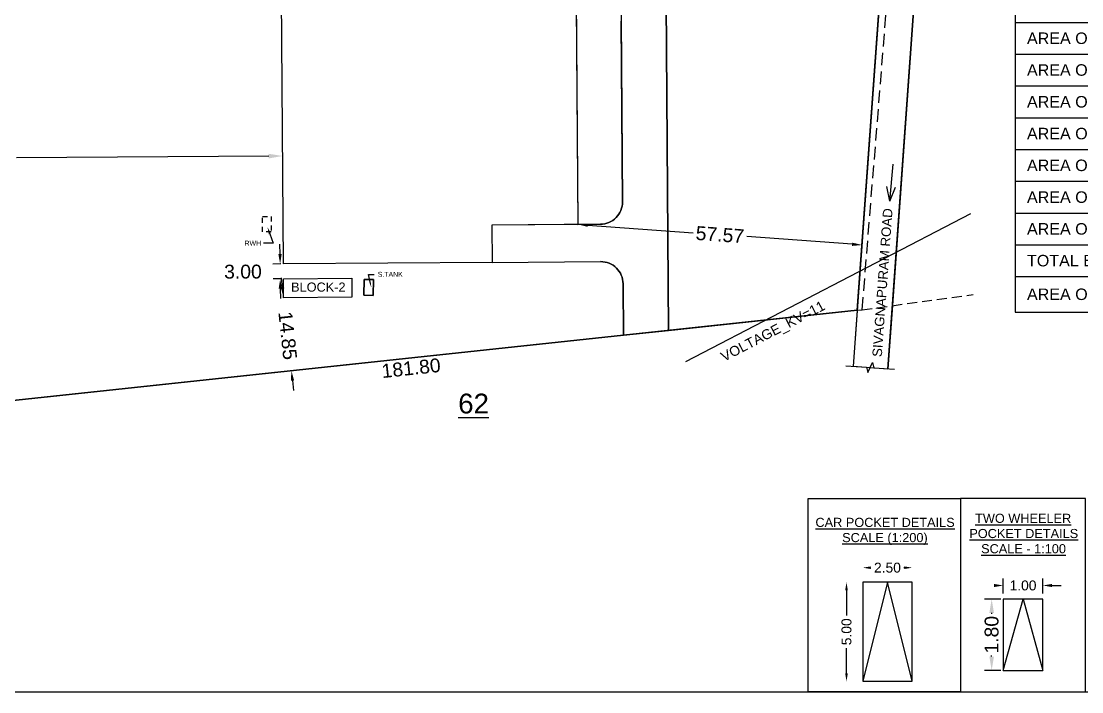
# Model space of a CAD drawing. Header units: metres. Extents: x 3715 to 4596, y 2418 to 2709.
# Drawn here: x 3739.68 to 3766.47, y 2579.46 to 2596.39 of the extents above; entities that cross this region are included whole.
import ezdxf
from ezdxf import colors
from ezdxf.entities.mleader import LeaderData, LeaderLine
from ezdxf.math import Vec2, Vec3

# ---------------------------------------------------------------- set-up
doc = ezdxf.new("R2010")
doc.units = ezdxf.units.M
doc.header["$MEASUREMENT"] = 0
doc.linetypes.add('HIDDEN', pattern=[9.525, 6.35, -3.175])
doc.linetypes.add('HIDDEN2', pattern=[0.1875, 0.125, -0.0625])
doc.styles.add('Annotative', font='arial.ttf')
doc.styles.get("Standard").update_dxf_attribs({"font": 'arial.ttf'})
doc.linetypes.add('POWER', pattern='A,5,-0.2,[131,ltypeshp.shx,S=0.2,R=0,X=-0.2,Y=0],-0.4,[131,ltypeshp.shx,S=0.2,R=180,X=0.2,Y=0],-0.4,[131,ltypeshp.shx,S=0.2,R=0,X=-0.2,Y=0],-0.4,[131,ltypeshp.shx,S=0.2,R=180,X=0.2,Y=0],-0.4,[131,ltypeshp.shx,S=0.2,R=0,X=-0.2,Y=0],-0.4,[131,ltypeshp.shx,S=0.2,R=180,X=0.2,Y=0],-0.2', length=7.4)
doc.dimstyles.new('200', dxfattribs={"dimtxt": 0.25, "dimasz": 0.2, "dimexe": 0.18, "dimexo": 0.0625, "dimgap": 0.09, "dimtad": 0, "dimlfac": 2, "dimzin": 0, "dimdsep": 46, "dimtxsty": 'Standard', "dimcen": 0.09, "dimse1": 1, "dimse2": 1, "dimsd1": 1, "dimsd2": 1, "dimadec": 0, "dimazin": 0, "dimtfac": 1, "dimtofl": 0, "dimtmove": 2, "dimatfit": 3, "dimfxl": 0, "dimtolj": 1, "dimtzin": 0, "dimarcsym": 0})
doc.dimstyles.new('800', dxfattribs={"dimtxt": 0.35, "dimasz": 0.35, "dimexe": 0.18, "dimexo": 0.0625, "dimgap": 0.09, "dimtad": 0, "dimlfac": 8, "dimzin": 0, "dimdsep": 46, "dimtxsty": 'Standard', "dimcen": 0.09, "dimse1": 1, "dimse2": 1, "dimsd1": 1, "dimsd2": 1, "dimadec": 0, "dimazin": 0, "dimtfac": 1, "dimtofl": 0, "dimtmove": 2, "dimatfit": 3, "dimfxl": 0, "dimtolj": 1, "dimtzin": 0, "dimarcsym": 0})

# ---------------------------------------------------------------- blocks, each defined once
blk = doc.blocks.new('*D576')
at = {"color": 0, "insert": (3749.524, 2587.631), "char_height": 0.35, "attachment_point": 5, "rotation": 6.1009}
blk.add_mtext('\\A1;181.80', dxfattribs=at)
blk = doc.blocks.new('*D574')
at = {"color": 0, "insert": (3761.922, 2601.518), "char_height": 0.35, "attachment_point": 5, "rotation": 85.8635}
blk.add_mtext('\\A1;199.60', dxfattribs=at)
blk = doc.blocks.new('*T591')
at = {"color": 0, "linetype": 'ByBlock', "lineweight": -2}
for p, q in [((0, 0), (13.64, 0)), ((0, 0), (0, -8.928)), ((13.64, 0), (13.64, -8.928)), ((0, -0.814), (13.64, -0.814)), ((9.104, -0.814), (9.104, -8.928)), ((11.434, -0.814), (11.434, -8.928)), ((0, -1.616), (13.64, -1.616)), ((0, -2.418), (13.64, -2.418)), ((0, -3.22), (13.64, -3.22)), ((0, -4.022), (13.64, -4.022)), ((0, -4.825), (13.64, -4.825)), ((0, -5.627), (13.64, -5.627)), ((0, -6.429), (13.64, -6.429)), ((0, -7.231), (13.64, -7.231)), ((0, -8.034), (13.64, -8.034)), ((0, -8.928), (13.64, -8.928))]:
    blk.add_line(p, q, dxfattribs=at)
at = {"color": 0, "insert": (6.82, -0.407), "char_height": 0.29896, "width": 13.52092, "attachment_point": 5}
blk.add_mtext('AREA DETAILS', dxfattribs=at)
at = {"color": 0, "style": 'Annotative'}
for s, insert, char_height, width, attachment_point in [('{\\fArial Baltic|b0|i0|c186|p34;A}REA', (4.552, -1.215), 0.29041, 8.98465, 5), ('SQFT', (10.269, -1.215), 0.2904, 2.20989, 5), ('SQMT', (12.537, -1.215), 0.2904, 2.08726, 5), ("{\\fArial Baltic|b0|i0|c186|p34;AREA\\fArial Baltic|b0|i0|c0|p34; OF PARTY'S SITE}", (0.3, -2.017), 0.29041, 8.50421, 4), ('757761.32', (11.234, -2.017), 0.2904, 1.92945, 6), ('70398.33', (13.44, -2.017), 0.2904, 1.80681, 6), ('AREA OF PRO. BUILDING IN GF IN BLOCK-1', (0.3, -2.819), 0.29041, 8.50421, 4), ('87415.98', (11.234, -2.819), 0.2904, 1.92945, 6), ('8121.21', (13.44, -2.819), 0.2904, 1.80681, 6), ('AREA OF PRO. BUILDING IN GF IN BLOCK-2', (0.3, -3.621), 0.29041, 8.50421, 4), ('565.97', (11.234, -3.621), 0.2904, 1.92945, 6), ('52.58', (13.44, -3.621), 0.2904, 1.80681, 6), ('AREA OF PRO. BUILDING IN GF IN BLOCK-3', (0.3, -4.424), 0.29041, 8.50421, 4), ('716.01', (11.234, -4.424), 0.2904, 1.92945, 6), ('66.52', (13.44, -4.424), 0.2904, 1.80681, 6), ('AREA OF PRO. BUILDING IN GF IN BLOCK-4', (0.3, -5.226), 0.29041, 8.50421, 4), ('7653.68', (11.234, -5.226), 0.2904, 1.92945, 6), ('711.05', (13.44, -5.226), 0.2904, 1.80681, 6), ('AREA OF PRO. BUILDING IN GF IN BLOCK-5', (0.3, -6.028), 0.29041, 8.50421, 4), ('6740.36', (11.234, -6.028), 0.2904, 1.92945, 6), ('626.20', (13.44, -6.028), 0.2904, 1.80681, 6), ('AREA OF PRO. BUILDING IN GF IN BLOCK-6', (0.3, -6.83), 0.29041, 8.50421, 4), ('14518.58', (11.234, -6.83), 0.2904, 1.92945, 6), ('1348.82', (13.44, -6.83), 0.2904, 1.80681, 6), ('TOTAL BUILDUP AREA', (0.3, -7.632), 0.29041, 8.50421, 4), ('117610.58', (11.234, -7.632), 0.2904, 1.92945, 6), ('10926.38', (13.44, -7.632), 0.2904, 1.80681, 6), ('AREA OF OPEN TO SKY IN GF', (0.3, -8.481), 0.29041, 8.50421, 4), ('640150.74', (11.234, -8.481), 0.2904, 1.92945, 6), ('59471.95', (13.44, -8.481), 0.2904, 1.80681, 6)]:
    blk.add_mtext(s, dxfattribs=dict(at, insert=insert, char_height=char_height, width=width, attachment_point=attachment_point))
blk = doc.blocks.new('*D599')
at = {"color": 0, "lineweight": -2}
for p, q in [((3746.278, 2589.658), (3746.251, 2589.907)), ((3746.528, 2587.315), (3746.555, 2587.067))]:
    blk.add_line(p, q, dxfattribs=at)
at = {"color": 0}
for points in [[(3746.319, 2589.663), (3746.236, 2589.654), (3746.304, 2589.41)], [(3746.57, 2587.32), (3746.487, 2587.311), (3746.502, 2587.564)]]:
    blk.add_solid(points, dxfattribs=at)
at = {"color": 0, "insert": (3746.407, 2588.452), "char_height": 0.35, "attachment_point": 5, "rotation": 276.1009}
blk.add_mtext('\\A1;14.85', dxfattribs=at)
blk = doc.blocks.new('*D600')
at = {"color": 0, "lineweight": -2}
for p, q in [((3746.214, 2590.511), (3746.212, 2590.761)), ((3746.236, 2590.261), (3746.036, 2590.259)), ((3746.238, 2589.886), (3746.038, 2589.884)), ((3746.22, 2589.636), (3746.222, 2589.386))]:
    blk.add_line(p, q, dxfattribs=at)
at = {"color": 0}
for points in [[(3746.256, 2590.511), (3746.172, 2590.51), (3746.216, 2590.261)], [(3746.262, 2589.636), (3746.179, 2589.635), (3746.218, 2589.886)]]:
    blk.add_solid(points, dxfattribs=at)
at = {"color": 0, "insert": (3745.277, 2590.066), "char_height": 0.35, "attachment_point": 5, "rotation": 0.1}
blk.add_mtext('\\A1;3.00', dxfattribs=at)
blk = doc.blocks.new('*D602')
at = {"color": 0, "lineweight": -2}
for p, q in [((3753.987, 2591.241), (3756.647, 2591.049)), ((3760.665, 2590.758), (3758.005, 2590.951))]:
    blk.add_line(p, q, dxfattribs=at)
at = {"color": 0}
for points in [[(3753.99, 2591.283), (3753.984, 2591.2), (3753.737, 2591.259)], [(3760.668, 2590.8), (3760.662, 2590.717), (3760.915, 2590.74)]]:
    blk.add_solid(points, dxfattribs=at)
at = {"color": 0, "insert": (3757.326, 2591), "char_height": 0.35, "attachment_point": 5, "rotation": 355.8635}
blk.add_mtext('\\A1;57.57', dxfattribs=at)
blk = doc.blocks.new('*D621')
at = {"color": 0, "lineweight": -2}
for p, q in [((3764.418, 2581.8), (3764.009, 2581.8)), ((3764.189, 2581.45), (3764.189, 2581.428)), ((3764.189, 2580.35), (3764.189, 2580.373)), ((3764.418, 2580), (3764.009, 2580))]:
    blk.add_line(p, q, dxfattribs=at)
at = {"color": 0}
for points in [[(3764.131, 2581.45), (3764.248, 2581.45), (3764.189, 2581.8)], [(3764.131, 2580.35), (3764.248, 2580.35), (3764.189, 2580)]]:
    blk.add_solid(points, dxfattribs=at)
at = {"color": 0, "insert": (3764.189, 2580.9), "char_height": 0.35, "attachment_point": 5, "rotation": 90}
blk.add_mtext('\\A1;1.80', dxfattribs=at)
blk = doc.blocks.new('*D630')
at = {"color": 0, "lineweight": -2}
for p, q in [((3745.928, 2592.985), (3739.556, 2592.938)), ((3731.583, 2592.88), (3737.956, 2592.927))]:
    blk.add_line(p, q, dxfattribs=at)
at = {"color": 0}
for points in [[(3745.928, 2593.043), (3745.929, 2592.926), (3746.278, 2592.987)], [(3731.583, 2592.939), (3731.583, 2592.822), (3731.233, 2592.878)]]:
    blk.add_solid(points, dxfattribs=at)
at = {"color": 0, "insert": (3738.756, 2592.932), "char_height": 0.35, "attachment_point": 5, "rotation": 0.4172}
blk.add_mtext('\\A1;120.37', dxfattribs=at)
blk = doc.blocks.new('*D639')
at = {"color": 0, "lineweight": -2}
for p, q in [((3761.132, 2582.593), (3761.14, 2582.593)), ((3761.982, 2582.593), (3761.973, 2582.593))]:
    blk.add_line(p, q, dxfattribs=at)
at = {"color": 0}
for points in [[(3761.132, 2582.626), (3761.132, 2582.56), (3760.932, 2582.593)], [(3761.982, 2582.626), (3761.982, 2582.56), (3762.182, 2582.593)]]:
    blk.add_solid(points, dxfattribs=at)
at = {"color": 0, "insert": (3761.557, 2582.593), "char_height": 0.25, "attachment_point": 5}
blk.add_mtext('\\A1;2.50', dxfattribs=at)
blk = doc.blocks.new('*D640')
at = {"color": 0, "lineweight": -2}
for p, q in [((3760.523, 2582.025), (3760.523, 2581.389)), ((3760.523, 2579.925), (3760.523, 2580.561))]:
    blk.add_line(p, q, dxfattribs=at)
at = {"color": 0}
for points in [[(3760.489, 2582.025), (3760.556, 2582.025), (3760.523, 2582.225)], [(3760.489, 2579.925), (3760.556, 2579.925), (3760.523, 2579.725)]]:
    blk.add_solid(points, dxfattribs=at)
at = {"color": 0, "insert": (3760.523, 2580.975), "char_height": 0.25, "attachment_point": 5, "rotation": 90}
blk.add_mtext('\\A1;5.00', dxfattribs=at)

msp = doc.modelspace()

# ---------------------------------------------------------------- linework, layer by layer
for p, q in [((3763.67963, 2616.84195), (3761.5658, 2587.61365)), ((3763.67963, 2616.84195), (3761.68118, 2589.20906)), ((3762.59513, 2613.97671), (3760.79541, 2589.0917)), ((3756.02749, 2588.58208), (3755.88075, 2608.72671)), ((3754.86397, 2591.83001), (3754.83074, 2596.38954)), ((3761.62047, 2591.84562), (3761.70182, 2592.77948)), ((3761.62047, 2591.84562), (3761.54536, 2592.22027)), ((3761.62047, 2591.84562), (3761.75923, 2592.20163)), ((3753.73741, 2591.25929), (3754.30539, 2591.26342)), ((3751.56893, 2590.29951), (3754.31247, 2590.31949)), ((3754.88852, 2588.46034), (3754.87906, 2589.76109)), ((3738.19912, 2586.67649), (3760.79541, 2589.0917)), ((3764.48093, 2581.94352), (3764.48093, 2582.32352)), ((3765.48093, 2581.94352), (3765.48093, 2582.32352)), ((3765.71093, 2582.14352), (3765.94093, 2582.14352)), ((3764.48093, 2580.00049), (3764.98093, 2581.80049)), ((3764.98093, 2581.80049), (3765.48093, 2580.00049))]:
    msp.add_line(p, q)
at = {"ltscale": 0.1}
for p, q in [((3761.5658, 2587.61365), (3763.67963, 2616.84195)), ((3760.79541, 2589.0917), (3760.69308, 2587.67677)), ((3761.68118, 2589.20906), (3761.5658, 2587.61365))]:
    msp.add_line(p, q, dxfattribs=at)
at = {"linetype": 'HIDDEN', "ltscale": 0.05}
msp.add_line((3760.9197, 2589.10498), (3762.92468, 2613.97884), dxfattribs=at)
at = {"linetype": 'POWER', "ltscale": 0.25}
msp.add_line((3763.65783, 2591.52769), (3756.45326, 2587.79179), dxfattribs=at)
at = {"linetype": 'HIDDEN', "ltscale": 0.04}
msp.add_line((3760.9197, 2589.10498), (3763.71868, 2589.48753), dxfattribs=at)
at = {"linetype": 'HIDDEN', "ltscale": 4}
msp.add_line((3760.79541, 2589.0917), (3760.9197, 2589.10498), dxfattribs=at)
for points in [[(3717.5784, 2579.46012), (3800.28353, 2579.46012), (3800.28353, 2627.46012), (3717.5784, 2627.46012)], [(3760.69308, 2587.67677), (3761.5658, 2587.61365), (3763.67963, 2616.84195), (3762.80695, 2616.90563), (3760.69308, 2587.67677)], [(3753.6808, 2599.03334), (3753.73741, 2591.25928), (3751.56206, 2591.24344), (3751.56893, 2590.29951), (3746.29824, 2590.26113), (3746.16697, 2608.2869), (3751.43767, 2608.32528), (3751.44454, 2607.38135), (3753.6199, 2607.39719), (3753.67653, 2599.62038), (3753.86555, 2599.62176), (3753.86472, 2599.73527), (3754.92515, 2599.74299), (3754.93108, 2598.92883), (3753.87065, 2598.92111), (3753.86982, 2599.03472)], [(3746.30097, 2589.88614), (3748.02592, 2589.8987), (3748.02939, 2589.42246), (3746.30443, 2589.4099)], [(3763.40202, 2579.46012), (3759.55007, 2579.46012), (3759.55007, 2584.34241), (3763.40202, 2584.34241)], [(3766.55689, 2584.34241), (3763.40202, 2584.34241), (3763.40202, 2579.46012), (3766.55689, 2579.46012)], [(3764.48093, 2580.00049), (3765.48093, 2580.00049), (3765.48093, 2581.80049), (3764.48093, 2581.80049)]]:
    msp.add_lwpolyline(points, close=True)
at = {"ltscale": 400}
msp.add_lwpolyline([(3727.91347, 2585.31779), (3720.24628, 2589.93479), (3719.48832, 2605.14091), (3718.59863, 2612.66348), (3733.67416, 2613.52282), (3754.5453, 2613.92449), (3762.59513, 2613.97671), (3760.79541, 2589.0917), (3738.19912, 2586.67649), (3727.91347, 2585.31779)], close=True, dxfattribs=at)
msp.add_lwpolyline([(3734.04899, 2609.39624), (3754.17427, 2609.54277, -0.41634766), (3754.74087, 2608.98028), (3754.74087, 2608.90775, -0.41208239), (3754.18247, 2608.34527), (3751.43767, 2608.32528), (3751.44454, 2607.38108), (3751.44454, 2607.38108), (3754.19213, 2607.40134, -0.41640166), (3754.75461, 2606.84293), (3754.86397, 2591.83001, -0.41431541), (3754.30539, 2591.26342), (3751.56206, 2591.24317), (3751.56893, 2590.29951), (3754.31247, 2590.31949, -0.41421498), (3754.87906, 2589.76109), (3754.88852, 2588.46034), (3756.02749, 2588.58208), (3755.88075, 2608.72671, -0.41421428), (3756.43914, 2609.2933), (3762.25948, 2609.33568), (3762.34204, 2610.47726), (3734.04262, 2610.27122, -0.41421327)], format="xyb")
msp.add_lwpolyline([(3756.02749, 2588.58208), (3760.79541, 2589.0917), (3762.25948, 2609.33568), (3756.43914, 2609.2933, 0.41421428), (3755.88075, 2608.72671), (3756.02749, 2588.58208)], format="xyb", close=True)
at = {"ltscale": 0.1}
for points in [[(3746.16697, 2608.2869), (3751.43767, 2608.32528), (3751.44454, 2607.38135), (3753.6199, 2607.39719), (3753.73741, 2591.25928), (3751.56206, 2591.24344), (3751.56893, 2590.29951), (3746.29824, 2590.26113), (3746.16697, 2608.2869)], [(3746.30097, 2589.88614), (3748.02592, 2589.8987), (3748.02939, 2589.42246), (3746.30443, 2589.4099)]]:
    msp.add_lwpolyline(points, close=True, dxfattribs=at)
at = {"linetype": 'HIDDEN2'}
msp.add_lwpolyline([(3745.77265, 2591.07656), (3745.77265, 2591.45825), (3745.99163, 2591.45825), (3745.99163, 2591.07656)], close=True, dxfattribs=at)
at = {"ltscale": 300}
msp.add_lwpolyline([(3748.33181, 2589.47033), (3748.33931, 2589.86814), (3748.57144, 2589.86507), (3748.56394, 2589.46725)], close=True, dxfattribs=at)
at = {"linetype": 'ByBlock'}
msp.add_lwpolyline([(3748.33931, 2589.86814), (3748.33181, 2589.47033), (3748.56394, 2589.46725), (3748.57144, 2589.86507)], close=True, dxfattribs=at)
at = {"linetype": 'Continuous', "ltscale": 0.1}
msp.add_lwpolyline([(3760.50607, 2587.69029), (3761.02688, 2587.65263), (3761.06434, 2587.52079), (3761.17643, 2587.77094), (3761.21389, 2587.6391), (3761.7347, 2587.60144)], dxfattribs=at)
at = {"ltscale": 5}
msp.add_lwpolyline([(3762.18157, 2579.72496), (3762.18157, 2582.22496), (3760.93157, 2582.22496), (3760.93157, 2579.72496)], close=True, dxfattribs=at)
msp.add_lwpolyline([(3762.18157, 2579.72496), (3761.55657, 2582.22496), (3760.93157, 2579.72496), (3762.18157, 2579.72496)], dxfattribs=at)
for centre, start, end in [((3754.30149, 2591.82591), 270.397208, 0.41758), ((3754.31657, 2589.757), 0.416947, 90.417224)]:
    msp.add_arc(centre, 0.5625, start, end)
msp.add_open_spline([(3754.83074, 2596.38954), (3754.83073, 2596.38965), (3754.83072, 2596.38976), (3754.83072, 2596.38987)], degree=3)
for points in [[(3764.25093, 2582.18185), (3764.25093, 2582.10518), (3764.48093, 2582.14352)], [(3765.71093, 2582.18185), (3765.71093, 2582.10518), (3765.48093, 2582.14352)]]:
    msp.add_solid(points)

# ---------------------------------------------------------------- block references
msp.add_blockref('*T591', (3764.7818, 2597.97511))

# ---------------------------------------------------------------- texts
for s, width, insert, char_height, attachment_point, rotation in [('SIVAGNAPURAM ROAD', 6.5938788, (3761.4493, 2591.67651), 0.24, 3, 85.791828), ('VOLTAGE_KV=11', 38.1783718, (3757.31446, 2588.00945), 0.25, 1, 27.40886)]:
    msp.add_mtext_dynamic_manual_height_columns(s, width=width, gutter_width=1, heights=[0], dxfattribs=dict(insert=insert, char_height=char_height, attachment_point=attachment_point, rotation=rotation))
at = {"char_height": 0.23, "attachment_point": 1}
for s, width, insert in [('BLOCK-2', 35.5827369, (3746.49305, 2589.79258)), ('{\\W4.13787;\\L \\W1;TWO WHEELER \\P{\\W2.502546; }POCKET DETAILS\\P{\\W5.83295; }SCALE - 1:100}', 3.1548749, (3763.40202, 2583.95441))]:
    msp.add_mtext_dynamic_manual_height_columns(s, width=width, gutter_width=1, heights=[0], dxfattribs=dict(at, insert=insert))
at = {"ltscale": 0.1, "attachment_point": 1}
for s, width, heights, insert, char_height in [('{\\L62}', 21.8936767, [4.55008], (3750.71429, 2586.98721), 0.5), ('{\\W6.94736;\\L  \\W1;CAR POCKET DETAILS\\P\\W7.1512;   \\W1;SCALE (1:200)}', 5.9652809, [0], (3758.49785, 2583.85188), 0.23)]:
    msp.add_mtext_dynamic_manual_height_columns(s, width=width, gutter_width=1, heights=heights, dxfattribs=dict(at, insert=insert, char_height=char_height))
at = {"insert": (3764.98093, 2582.14352), "char_height": 0.25, "attachment_point": 5}
msp.add_mtext('\\A1;1.00', dxfattribs=at)

# ---------------------------------------------------------------- dimensions: what is measured, and where the dimension line sits
for p1, distance, picture, middle in [((3762.59513, 2613.97671), 0.22709, '*D574', (3761.92176, 2601.51782)), ((3738.19912, 2586.67649), -0.25416, '*D576', (3749.52427, 2587.63138))]:
    dim = msp.add_aligned_dim(p1=p1, p2=(3760.79541, 2589.0917), distance=distance, dimstyle='800')
    dim.commit()
    dim.dimension.update_dxf_attribs({"geometry": picture, "text_midpoint": middle})
for p1, p2, distance, override, picture, middle in [((3731.23219, 2592.99839), (3746.27751, 2593.10795), -0.12076, {"dimsd1": 0, "dimsd2": 0}, '*D630', (3738.75573, 2592.93241)), ((3753.73741, 2591.25928), (3760.91463, 2590.74021), 0, {"dimasz": 0.25, "dimsd1": 0, "dimsd2": 0}, '*D602', (3757.32602, 2590.99975))]:
    dim = msp.add_aligned_dim(p1=p1, p2=p2, distance=distance, dimstyle='800', override=override)
    dim.commit()
    dim.dimension.update_dxf_attribs({"geometry": picture, "text_midpoint": middle})
dim = msp.add_aligned_dim(p1=(3746.29824, 2590.26113), p2=(3746.30097, 2589.88614), distance=-0.08257, dimstyle='800', override={"dimasz": 0.25, "dimse1": 0, "dimse2": 0, "dimsd1": 0, "dimsd2": 0})
dim.commit()
dim.dimension.update_dxf_attribs({"geometry": '*D600', "text_midpoint": (3745.27678, 2590.06618), "text_rotation": 0.1})
dim = msp.add_linear_dim(base=(3746.50174, 2587.56392), p1=(3746.30443, 2589.4099), p2=(3746.50174, 2587.56392), angle=276.100898, dimstyle='800', override={"dimasz": 0.25, "dimsd1": 0, "dimsd2": 0})
dim.commit()
dim.dimension.update_dxf_attribs({"geometry": '*D599', "text_midpoint": (3746.40686, 2588.45166), "dimtype": 161})
dim = msp.add_linear_dim(base=(3762.18157, 2582.59288), p1=(3760.93157, 2582.22496), p2=(3762.18157, 2582.22496), dimstyle='200', override={"dimsd1": 0, "dimsd2": 0})
dim.commit()
dim.dimension.update_dxf_attribs({"geometry": '*D639', "text_midpoint": (3761.55657, 2582.59288), "dimtype": 160})
dim = msp.add_linear_dim(base=(3760.52274, 2579.72496), p1=(3760.93157, 2582.22496), p2=(3760.93157, 2579.72496), angle=90, dimstyle='200', override={"dimsd1": 0, "dimsd2": 0})
dim.commit()
dim.dimension.update_dxf_attribs({"geometry": '*D640', "text_midpoint": (3760.52274, 2580.97496)})
dim = msp.add_linear_dim(base=(3764.18921, 2580.00049), p1=(3764.48093, 2581.80049), p2=(3764.48093, 2580.00049), angle=270, text='1.80', dimstyle='800', override={"dimse1": 0, "dimse2": 0, "dimsd1": 0, "dimsd2": 0, "dimfxlon": 0})
dim.commit()
dim.dimension.update_dxf_attribs({"geometry": '*D621', "text_midpoint": (3764.18921, 2580.90049), "dimtype": 161})

# ---------------------------------------------------------------- leaders
ml = msp.add_multileader_mtext('Standard')
ml.set_content('RWH', color=256)
ml.set_leader_properties()
ml.build(insert=Vec2(0, 0))
ml.multileader.update_dxf_attribs({"dogleg_length": 0.36, "arrow_head_size": 0.18})
ctx = ml.context
ctx.base_point, ctx.char_height, ctx.arrow_head_size, ctx.landing_gap_size, ctx.plane_origin = Vec3(3745.22805, 2590.78584), 0.125, 0.18, 0.09, Vec3(3744.94393, 2592.16223)
notes = []
notes.append((ctx, [(0, (1, 1, 0), (3746.04103, 2590.78584), (-1, 0), 0.24374, [(0, [(3745.89625, 2591.19155)], 0, [])])]))
ctx.mtext.insert, ctx.mtext.width, ctx.mtext.flow_direction = Vec3(3745.31805, 2590.84834), 3.9523341, 5
ml = msp.add_multileader_mtext('Standard')
ml.set_content('S.TANK', color=256)
ml.set_leader_properties()
ml.build(insert=Vec2(0, 0))
ml.multileader.update_dxf_attribs({"dogleg_length": 0.14592, "arrow_head_size": 0.1})
ctx = ml.context
ctx.base_point, ctx.char_height, ctx.arrow_head_size, ctx.landing_gap_size, ctx.plane_origin = Vec3(3748.59361, 2589.99863), 0.125, 0.1, 0.09, Vec3(3749.8418, 2590.71459)
notes.append((ctx, [(0, (1, 1, 0), (3748.44769, 2589.99863), (1, 0), 0.14592, [(0, [(3748.51758, 2589.67122)], 0, [])])]))
ctx.mtext.insert, ctx.mtext.width, ctx.mtext.flow_direction = Vec3(3748.68361, 2590.06219), 3.4060903, 5
for ctx, leaders in notes:
    for number, flags, end, landing, length, lines in leaders:
        leader = LeaderData()
        leader.index, (leader.has_last_leader_line, leader.has_dogleg_vector, leader.attachment_direction) = number, flags
        leader.last_leader_point, leader.dogleg_vector, leader.dogleg_length = Vec3(end), Vec3(landing), length
        for number, points, colour, breaks in lines:
            line = LeaderLine()
            line.index, line.vertices, line.color, line.breaks = number, Vec3.list(points), colors.encode_raw_color(colour), breaks
            leader.lines.append(line)
        ctx.leaders.append(leader)

doc.saveas('drawing.dxf')
